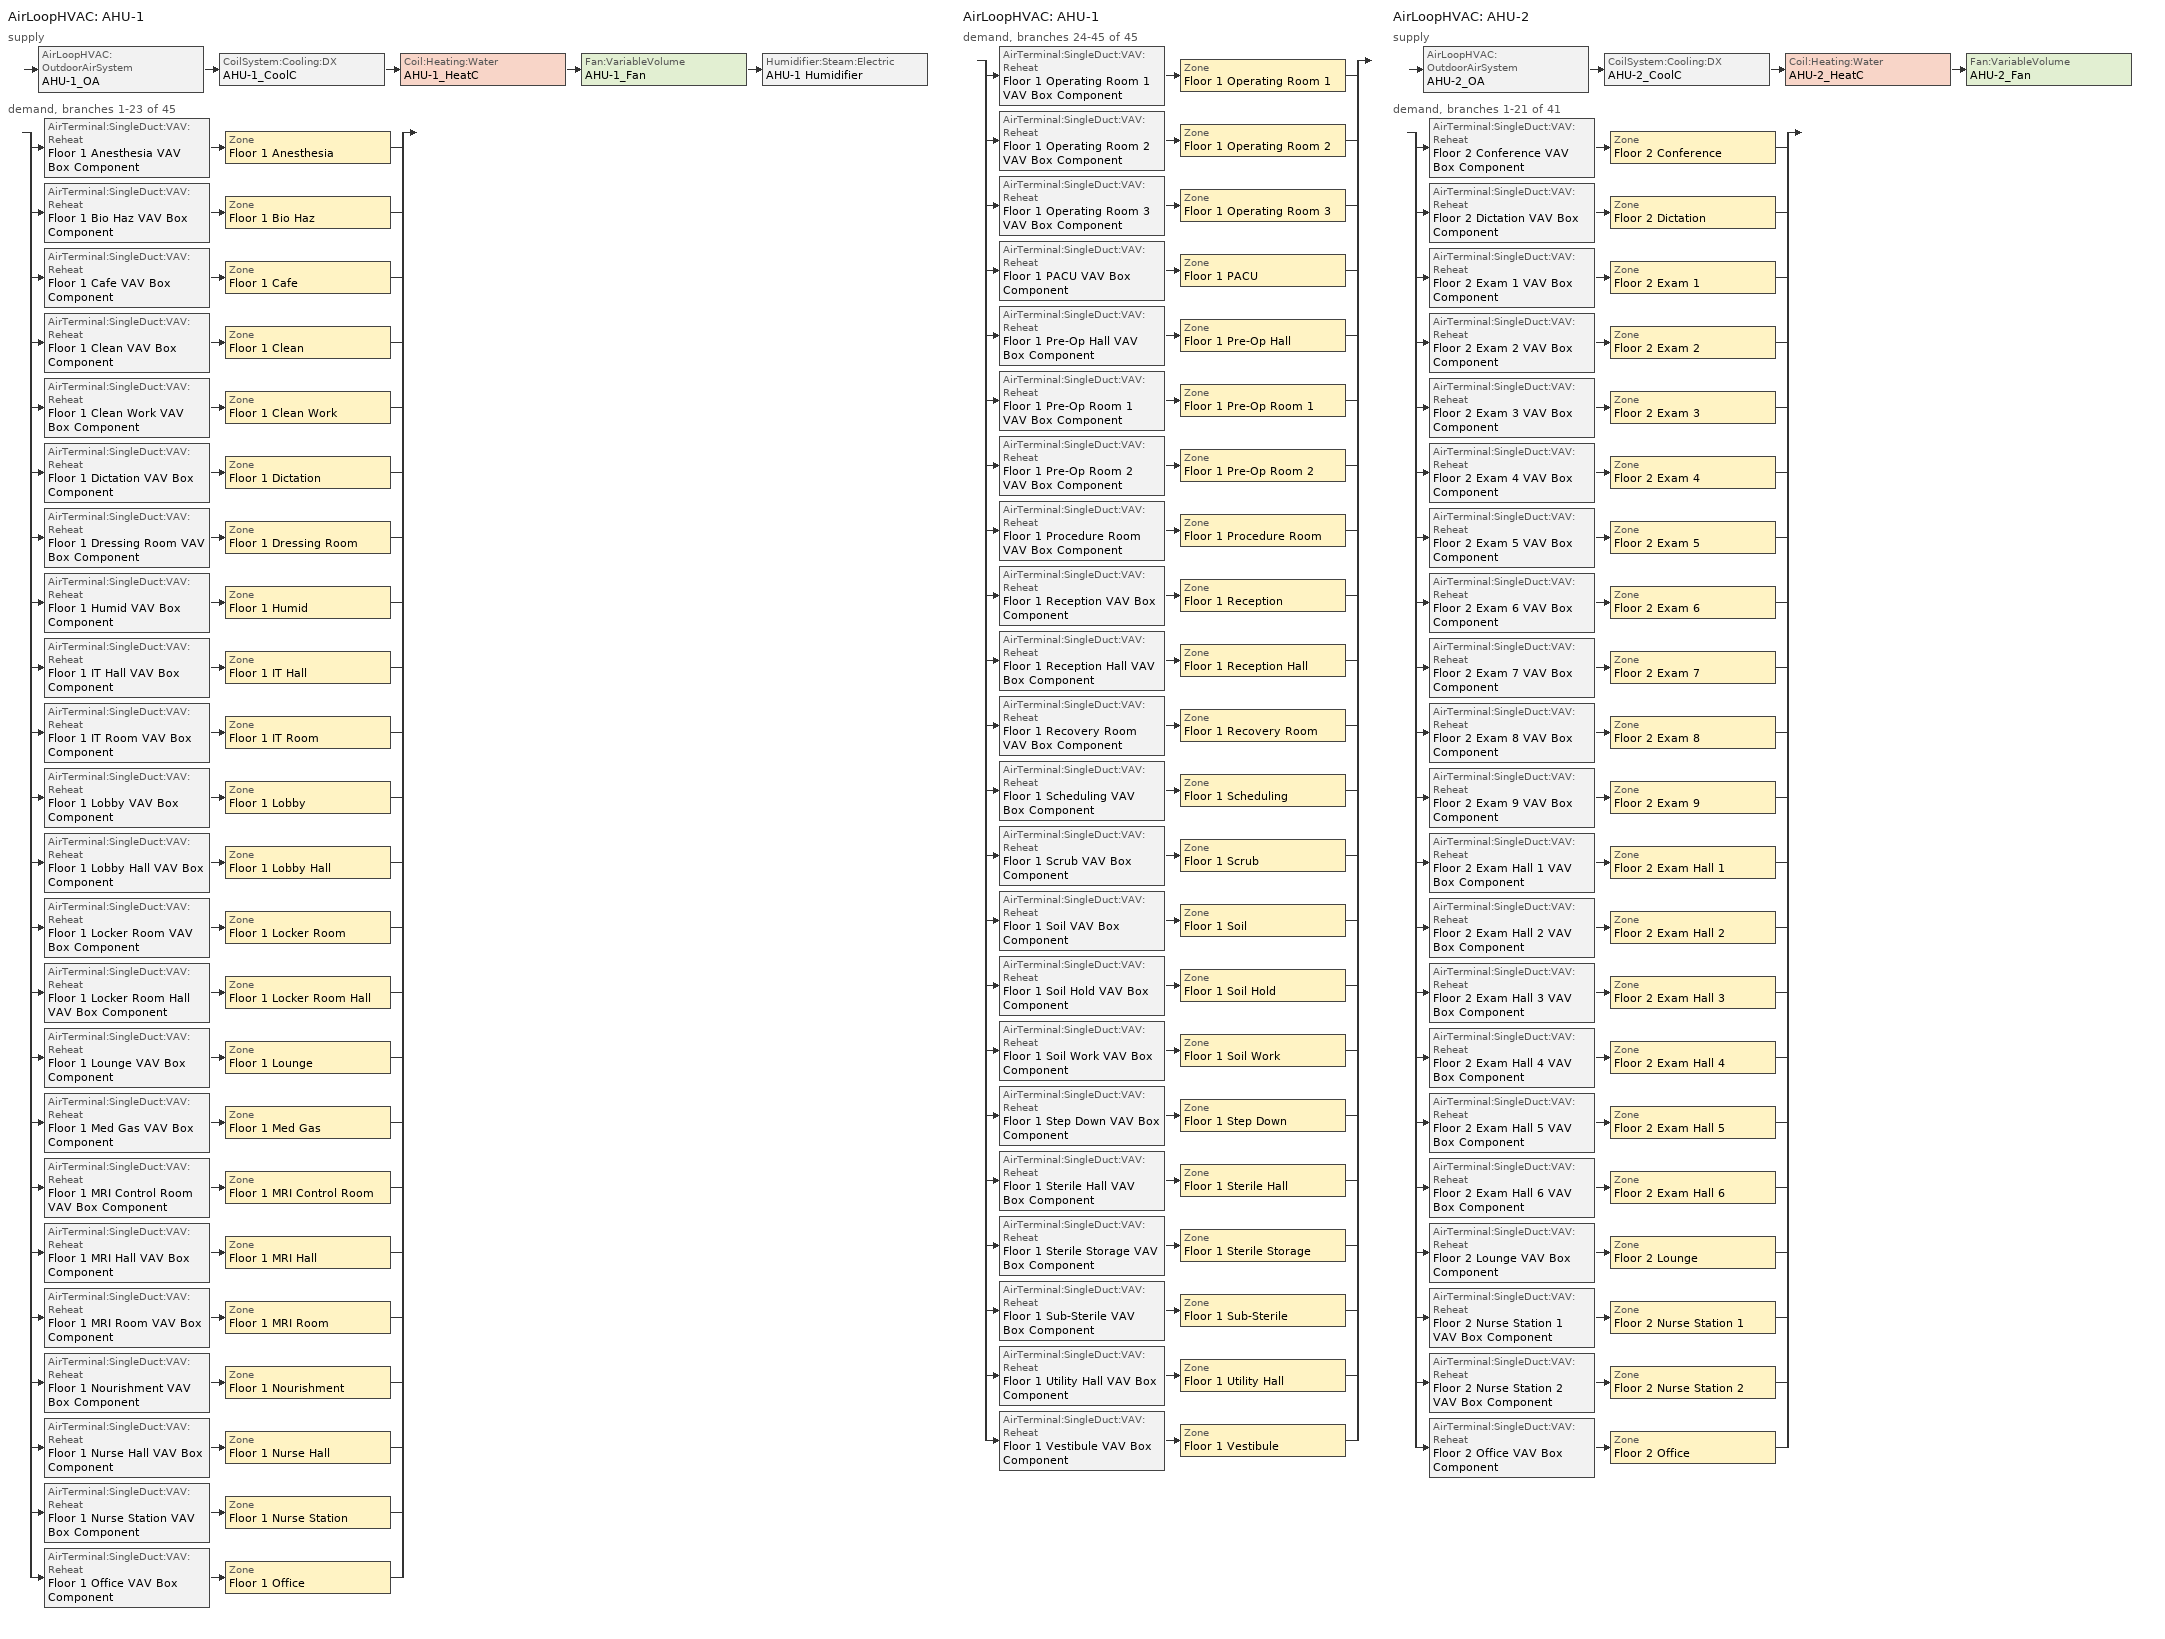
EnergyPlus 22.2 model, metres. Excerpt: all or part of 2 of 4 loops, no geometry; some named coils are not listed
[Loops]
AirLoopHVAC 'AHU-1'
 supply: AirLoopHVAC:OutdoorAirSystem 'AHU-1_OA' > CoilSystem:Cooling:DX 'AHU-1_CoolC' > Coil:Heating:Water 'AHU-1_HeatC' > Fan:VariableVolume 'AHU-1_Fan' > Humidifier:Steam:Electric 'AHU-1 Humidifier'
 demand, branches 1-23 of 45: split
  | AirTerminal:SingleDuct:VAV:Reheat 'Floor 1 Anesthesia VAV Box Component' > Zone 'Floor 1 Anesthesia'
  | AirTerminal:SingleDuct:VAV:Reheat 'Floor 1 Bio Haz VAV Box Component' > Zone 'Floor 1 Bio Haz'
  | AirTerminal:SingleDuct:VAV:Reheat 'Floor 1 Cafe VAV Box Component' > Zone 'Floor 1 Cafe'
  | AirTerminal:SingleDuct:VAV:Reheat 'Floor 1 Clean VAV Box Component' > Zone 'Floor 1 Clean'
  | AirTerminal:SingleDuct:VAV:Reheat 'Floor 1 Clean Work VAV Box Component' > Zone 'Floor 1 Clean Work'
  | AirTerminal:SingleDuct:VAV:Reheat 'Floor 1 Dictation VAV Box Component' > Zone 'Floor 1 Dictation'
  | AirTerminal:SingleDuct:VAV:Reheat 'Floor 1 Dressing Room VAV Box Component' > Zone 'Floor 1 Dressing Room'
  | AirTerminal:SingleDuct:VAV:Reheat 'Floor 1 Humid VAV Box Component' > Zone 'Floor 1 Humid'
  | AirTerminal:SingleDuct:VAV:Reheat 'Floor 1 IT Hall VAV Box Component' > Zone 'Floor 1 IT Hall'
  | AirTerminal:SingleDuct:VAV:Reheat 'Floor 1 IT Room VAV Box Component' > Zone 'Floor 1 IT Room'
  | AirTerminal:SingleDuct:VAV:Reheat 'Floor 1 Lobby VAV Box Component' > Zone 'Floor 1 Lobby'
  | AirTerminal:SingleDuct:VAV:Reheat 'Floor 1 Lobby Hall VAV Box Component' > Zone 'Floor 1 Lobby Hall'
  | AirTerminal:SingleDuct:VAV:Reheat 'Floor 1 Locker Room VAV Box Component' > Zone 'Floor 1 Locker Room'
  | AirTerminal:SingleDuct:VAV:Reheat 'Floor 1 Locker Room Hall VAV Box Component' > Zone 'Floor 1 Locker Room Hall'
  | AirTerminal:SingleDuct:VAV:Reheat 'Floor 1 Lounge VAV Box Component' > Zone 'Floor 1 Lounge'
  | AirTerminal:SingleDuct:VAV:Reheat 'Floor 1 Med Gas VAV Box Component' > Zone 'Floor 1 Med Gas'
  | AirTerminal:SingleDuct:VAV:Reheat 'Floor 1 MRI Control Room VAV Box Component' > Zone 'Floor 1 MRI Control Room'
  | AirTerminal:SingleDuct:VAV:Reheat 'Floor 1 MRI Hall VAV Box Component' > Zone 'Floor 1 MRI Hall'
  | AirTerminal:SingleDuct:VAV:Reheat 'Floor 1 MRI Room VAV Box Component' > Zone 'Floor 1 MRI Room'
  | AirTerminal:SingleDuct:VAV:Reheat 'Floor 1 Nourishment VAV Box Component' > Zone 'Floor 1 Nourishment'
  | AirTerminal:SingleDuct:VAV:Reheat 'Floor 1 Nurse Hall VAV Box Component' > Zone 'Floor 1 Nurse Hall'
  | AirTerminal:SingleDuct:VAV:Reheat 'Floor 1 Nurse Station VAV Box Component' > Zone 'Floor 1 Nurse Station'
  | AirTerminal:SingleDuct:VAV:Reheat 'Floor 1 Office VAV Box Component' > Zone 'Floor 1 Office'
AirLoopHVAC 'AHU-1'
 demand, branches 24-45 of 45: split
  | AirTerminal:SingleDuct:VAV:Reheat 'Floor 1 Operating Room 1 VAV Box Component' > Zone 'Floor 1 Operating Room 1'
  | AirTerminal:SingleDuct:VAV:Reheat 'Floor 1 Operating Room 2 VAV Box Component' > Zone 'Floor 1 Operating Room 2'
  | AirTerminal:SingleDuct:VAV:Reheat 'Floor 1 Operating Room 3 VAV Box Component' > Zone 'Floor 1 Operating Room 3'
  | AirTerminal:SingleDuct:VAV:Reheat 'Floor 1 PACU VAV Box Component' > Zone 'Floor 1 PACU'
  | AirTerminal:SingleDuct:VAV:Reheat 'Floor 1 Pre-Op Hall VAV Box Component' > Zone 'Floor 1 Pre-Op Hall'
  | AirTerminal:SingleDuct:VAV:Reheat 'Floor 1 Pre-Op Room 1 VAV Box Component' > Zone 'Floor 1 Pre-Op Room 1'
  | AirTerminal:SingleDuct:VAV:Reheat 'Floor 1 Pre-Op Room 2 VAV Box Component' > Zone 'Floor 1 Pre-Op Room 2'
  | AirTerminal:SingleDuct:VAV:Reheat 'Floor 1 Procedure Room VAV Box Component' > Zone 'Floor 1 Procedure Room'
  | AirTerminal:SingleDuct:VAV:Reheat 'Floor 1 Reception VAV Box Component' > Zone 'Floor 1 Reception'
  | AirTerminal:SingleDuct:VAV:Reheat 'Floor 1 Reception Hall VAV Box Component' > Zone 'Floor 1 Reception Hall'
  | AirTerminal:SingleDuct:VAV:Reheat 'Floor 1 Recovery Room VAV Box Component' > Zone 'Floor 1 Recovery Room'
  | AirTerminal:SingleDuct:VAV:Reheat 'Floor 1 Scheduling VAV Box Component' > Zone 'Floor 1 Scheduling'
  | AirTerminal:SingleDuct:VAV:Reheat 'Floor 1 Scrub VAV Box Component' > Zone 'Floor 1 Scrub'
  | AirTerminal:SingleDuct:VAV:Reheat 'Floor 1 Soil VAV Box Component' > Zone 'Floor 1 Soil'
  | AirTerminal:SingleDuct:VAV:Reheat 'Floor 1 Soil Hold VAV Box Component' > Zone 'Floor 1 Soil Hold'
  | AirTerminal:SingleDuct:VAV:Reheat 'Floor 1 Soil Work VAV Box Component' > Zone 'Floor 1 Soil Work'
  | AirTerminal:SingleDuct:VAV:Reheat 'Floor 1 Step Down VAV Box Component' > Zone 'Floor 1 Step Down'
  | AirTerminal:SingleDuct:VAV:Reheat 'Floor 1 Sterile Hall VAV Box Component' > Zone 'Floor 1 Sterile Hall'
  | AirTerminal:SingleDuct:VAV:Reheat 'Floor 1 Sterile Storage VAV Box Component' > Zone 'Floor 1 Sterile Storage'
  | AirTerminal:SingleDuct:VAV:Reheat 'Floor 1 Sub-Sterile VAV Box Component' > Zone 'Floor 1 Sub-Sterile'
  | AirTerminal:SingleDuct:VAV:Reheat 'Floor 1 Utility Hall VAV Box Component' > Zone 'Floor 1 Utility Hall'
  | AirTerminal:SingleDuct:VAV:Reheat 'Floor 1 Vestibule VAV Box Component' > Zone 'Floor 1 Vestibule'
AirLoopHVAC 'AHU-2'
 supply: AirLoopHVAC:OutdoorAirSystem 'AHU-2_OA' > CoilSystem:Cooling:DX 'AHU-2_CoolC' > Coil:Heating:Water 'AHU-2_HeatC' > Fan:VariableVolume 'AHU-2_Fan'
 demand, branches 1-21 of 41: split
  | AirTerminal:SingleDuct:VAV:Reheat 'Floor 2 Conference VAV Box Component' > Zone 'Floor 2 Conference'
  | AirTerminal:SingleDuct:VAV:Reheat 'Floor 2 Dictation VAV Box Component' > Zone 'Floor 2 Dictation'
  | AirTerminal:SingleDuct:VAV:Reheat 'Floor 2 Exam 1 VAV Box Component' > Zone 'Floor 2 Exam 1'
  | AirTerminal:SingleDuct:VAV:Reheat 'Floor 2 Exam 2 VAV Box Component' > Zone 'Floor 2 Exam 2'
  | AirTerminal:SingleDuct:VAV:Reheat 'Floor 2 Exam 3 VAV Box Component' > Zone 'Floor 2 Exam 3'
  | AirTerminal:SingleDuct:VAV:Reheat 'Floor 2 Exam 4 VAV Box Component' > Zone 'Floor 2 Exam 4'
  | AirTerminal:SingleDuct:VAV:Reheat 'Floor 2 Exam 5 VAV Box Component' > Zone 'Floor 2 Exam 5'
  | AirTerminal:SingleDuct:VAV:Reheat 'Floor 2 Exam 6 VAV Box Component' > Zone 'Floor 2 Exam 6'
  | AirTerminal:SingleDuct:VAV:Reheat 'Floor 2 Exam 7 VAV Box Component' > Zone 'Floor 2 Exam 7'
  | AirTerminal:SingleDuct:VAV:Reheat 'Floor 2 Exam 8 VAV Box Component' > Zone 'Floor 2 Exam 8'
  | AirTerminal:SingleDuct:VAV:Reheat 'Floor 2 Exam 9 VAV Box Component' > Zone 'Floor 2 Exam 9'
  | AirTerminal:SingleDuct:VAV:Reheat 'Floor 2 Exam Hall 1 VAV Box Component' > Zone 'Floor 2 Exam Hall 1'
  | AirTerminal:SingleDuct:VAV:Reheat 'Floor 2 Exam Hall 2 VAV Box Component' > Zone 'Floor 2 Exam Hall 2'
  | AirTerminal:SingleDuct:VAV:Reheat 'Floor 2 Exam Hall 3 VAV Box Component' > Zone 'Floor 2 Exam Hall 3'
  | AirTerminal:SingleDuct:VAV:Reheat 'Floor 2 Exam Hall 4 VAV Box Component' > Zone 'Floor 2 Exam Hall 4'
  | AirTerminal:SingleDuct:VAV:Reheat 'Floor 2 Exam Hall 5 VAV Box Component' > Zone 'Floor 2 Exam Hall 5'
  | AirTerminal:SingleDuct:VAV:Reheat 'Floor 2 Exam Hall 6 VAV Box Component' > Zone 'Floor 2 Exam Hall 6'
  | AirTerminal:SingleDuct:VAV:Reheat 'Floor 2 Lounge VAV Box Component' > Zone 'Floor 2 Lounge'
  | AirTerminal:SingleDuct:VAV:Reheat 'Floor 2 Nurse Station 1 VAV Box Component' > Zone 'Floor 2 Nurse Station 1'
  | AirTerminal:SingleDuct:VAV:Reheat 'Floor 2 Nurse Station 2 VAV Box Component' > Zone 'Floor 2 Nurse Station 2'
  | AirTerminal:SingleDuct:VAV:Reheat 'Floor 2 Office VAV Box Component' > Zone 'Floor 2 Office'
[AirLoopHVAC] Design supply air flow rate=Autosize
AHU-1; AHU-2
[AirTerminal:SingleDuct:VAV:Reheat] Availability schedule=ALWAYS_ON; Convergence tolerance=0.001; Damper heating action=Normal; Maximum air flow rate=Autosize; Maximum flow fraction during reheat=Autosize; Maximum flow per zone floor area during reheat=Autosize; Maximum hot water or steam flow rate=Autosize; Minimum hot water or steam flow rate=0; Zone minimum air flow input method=Constant
Name | Constant minimum air flow fraction | Reheat coil
Floor 1 Anesthesia VAV Box Component | 1 | Floor 1 Anesthesia VAV Box Reheat Coil
Floor 1 Bio Haz VAV Box Component | 1 | Floor 1 Bio Haz VAV Box Reheat Coil
Floor 1 Cafe VAV Box Component | 1 | Floor 1 Cafe VAV Box Reheat Coil
Floor 1 Clean VAV Box Component | 1 | Floor 1 Clean VAV Box Reheat Coil
Floor 1 Clean Work VAV Box Component | 1 | Floor 1 Clean Work VAV Box Reheat Coil
Floor 1 Dictation VAV Box Component | 1 | Floor 1 Dictation VAV Box Reheat Coil
Floor 1 Dressing Room VAV Box Component | 1 | Floor 1 Dressing Room VAV Box Reheat Coil
Floor 1 Humid VAV Box Component | 1 | Floor 1 Humid VAV Box Reheat Coil
Floor 1 IT Hall VAV Box Component | 1 | Floor 1 IT Hall VAV Box Reheat Coil
Floor 1 IT Room VAV Box Component | 1 | Floor 1 IT Room VAV Box Reheat Coil
Floor 1 Lobby Hall VAV Box Component | 1 | Floor 1 Lobby Hall VAV Box Reheat Coil
Floor 1 Lobby VAV Box Component | 1 | Floor 1 Lobby VAV Box Reheat Coil
Floor 1 Locker Room Hall VAV Box Component | 1 | Floor 1 Locker Room Hall VAV Box Reheat Coil
Floor 1 Locker Room VAV Box Component | 1 | Floor 1 Locker Room VAV Box Reheat Coil
Floor 1 Lounge VAV Box Component | 1 | Floor 1 Lounge VAV Box Reheat Coil
Floor 1 MRI Control Room VAV Box Component | 1 | Floor 1 MRI Control Room VAV Box Reheat Coil
Floor 1 MRI Hall VAV Box Component | 1 | Floor 1 MRI Hall VAV Box Reheat Coil
Floor 1 MRI Room VAV Box Component | 1 | Floor 1 MRI Room VAV Box Reheat Coil
Floor 1 Med Gas VAV Box Component | 1 | Floor 1 Med Gas VAV Box Reheat Coil
Floor 1 Nourishment VAV Box Component | 1 | Floor 1 Nourishment VAV Box Reheat Coil
Floor 1 Nurse Hall VAV Box Component | 1 | Floor 1 Nurse Hall VAV Box Reheat Coil
Floor 1 Nurse Station VAV Box Component | 1 | Floor 1 Nurse Station VAV Box Reheat Coil
Floor 1 Office VAV Box Component | 1 | Floor 1 Office VAV Box Reheat Coil
Floor 1 Operating Room 1 VAV Box Component | 1 | Floor 1 Operating Room 1 VAV Box Reheat Coil
Floor 1 Operating Room 2 VAV Box Component | 1 | Floor 1 Operating Room 2 VAV Box Reheat Coil
Floor 1 Operating Room 3 VAV Box Component | 1 | Floor 1 Operating Room 3 VAV Box Reheat Coil
Floor 1 PACU VAV Box Component | 1 | Floor 1 PACU VAV Box Reheat Coil
Floor 1 Pre-Op Hall VAV Box Component | 1 | Floor 1 Pre-Op Hall VAV Box Reheat Coil
Floor 1 Pre-Op Room 1 VAV Box Component | 1 | Floor 1 Pre-Op Room 1 VAV Box Reheat Coil
Floor 1 Pre-Op Room 2 VAV Box Component | 1 | Floor 1 Pre-Op Room 2 VAV Box Reheat Coil
Floor 1 Procedure Room VAV Box Component | 1 | Floor 1 Procedure Room VAV Box Reheat Coil
Floor 1 Reception Hall VAV Box Component | 1 | Floor 1 Reception Hall VAV Box Reheat Coil
Floor 1 Reception VAV Box Component | 1 | Floor 1 Reception VAV Box Reheat Coil
Floor 1 Recovery Room VAV Box Component | 1 | Floor 1 Recovery Room VAV Box Reheat Coil
Floor 1 Scheduling VAV Box Component | 1 | Floor 1 Scheduling VAV Box Reheat Coil
Floor 1 Scrub VAV Box Component | 1 | Floor 1 Scrub VAV Box Reheat Coil
Floor 1 Soil Hold VAV Box Component | 1 | Floor 1 Soil Hold VAV Box Reheat Coil
Floor 1 Soil VAV Box Component | 1 | Floor 1 Soil VAV Box Reheat Coil
Floor 1 Soil Work VAV Box Component | 1 | Floor 1 Soil Work VAV Box Reheat Coil
Floor 1 Step Down VAV Box Component | 1 | Floor 1 Step Down VAV Box Reheat Coil
Floor 1 Sterile Hall VAV Box Component | 1 | Floor 1 Sterile Hall VAV Box Reheat Coil
Floor 1 Sterile Storage VAV Box Component | 1 | Floor 1 Sterile Storage VAV Box Reheat Coil
Floor 1 Sub-Sterile VAV Box Component | 1 | Floor 1 Sub-Sterile VAV Box Reheat Coil
Floor 1 Utility Hall VAV Box Component | 1 | Floor 1 Utility Hall VAV Box Reheat Coil
Floor 1 Vestibule VAV Box Component | 1 | Floor 1 Vestibule VAV Box Reheat Coil
Floor 2 Conference VAV Box Component | 0.3 | Floor 2 Conference VAV Box Reheat Coil
Floor 2 Dictation VAV Box Component | 0.3 | Floor 2 Dictation VAV Box Reheat Coil
Floor 2 Exam 1 VAV Box Component | 0.3 | Floor 2 Exam 1 VAV Box Reheat Coil
Floor 2 Exam 2 VAV Box Component | 0.3 | Floor 2 Exam 2 VAV Box Reheat Coil
Floor 2 Exam 3 VAV Box Component | 0.3 | Floor 2 Exam 3 VAV Box Reheat Coil
Floor 2 Exam 4 VAV Box Component | 0.3 | Floor 2 Exam 4 VAV Box Reheat Coil
Floor 2 Exam 5 VAV Box Component | 0.3 | Floor 2 Exam 5 VAV Box Reheat Coil
Floor 2 Exam 6 VAV Box Component | 0.3 | Floor 2 Exam 6 VAV Box Reheat Coil
Floor 2 Exam 7 VAV Box Component | 0.3 | Floor 2 Exam 7 VAV Box Reheat Coil
Floor 2 Exam 8 VAV Box Component | 0.3 | Floor 2 Exam 8 VAV Box Reheat Coil
Floor 2 Exam 9 VAV Box Component | 0.3 | Floor 2 Exam 9 VAV Box Reheat Coil
Floor 2 Exam Hall 1 VAV Box Component | 0.3 | Floor 2 Exam Hall 1 VAV Box Reheat Coil
Floor 2 Exam Hall 2 VAV Box Component | 0.3 | Floor 2 Exam Hall 2 VAV Box Reheat Coil
Floor 2 Exam Hall 3 VAV Box Component | 0.3 | Floor 2 Exam Hall 3 VAV Box Reheat Coil
Floor 2 Exam Hall 4 VAV Box Component | 0.3 | Floor 2 Exam Hall 4 VAV Box Reheat Coil
Floor 2 Exam Hall 5 VAV Box Component | 0.3 | Floor 2 Exam Hall 5 VAV Box Reheat Coil
Floor 2 Exam Hall 6 VAV Box Component | 0.3 | Floor 2 Exam Hall 6 VAV Box Reheat Coil
Floor 2 Lounge VAV Box Component | 0.3 | Floor 2 Lounge VAV Box Reheat Coil
Floor 2 Nurse Station 1 VAV Box Component | 0.3 | Floor 2 Nurse Station 1 VAV Box Reheat Coil
Floor 2 Nurse Station 2 VAV Box Component | 0.3 | Floor 2 Nurse Station 2 VAV Box Reheat Coil
Floor 2 Office VAV Box Component | 0.3 | Floor 2 Office VAV Box Reheat Coil
[Coil:Cooling:DX:TwoSpeed] Availability schedule=ALWAYS_ON; Energy input ratio function of flow fraction curve=Measured_CoolCStandard10Ton_EIRFFF; Energy input ratio function of temperature curve=Measured_CoolCStandard10Ton_EIRFT; High speed gross rated total cooling capacity=Autosize; High speed rated air flow rate=Autosize; High speed rated sensible heat ratio=Autosize; Low speed energy input ratio function of temperature curve=Measured_LowSpeedCoolEIRLSFT; Low speed gross rated sensible heat ratio=Autosize; Low speed gross rated total cooling capacity=Autosize; Low speed rated air flow rate=Autosize; Low speed total cooling capacity function of temperature curve=Measured_LowSpeedCoolCapLSFT; Part load fraction correlation curve=No_PLR_Degredation; Total cooling capacity function of flow fraction curve=Measured_CoolCStandard10Ton_CapFF; Total cooling capacity function of temperature curve=Measured_CoolCStandard10Ton_CapFT
Name | High speed gross rated cooling cop | Low speed gross rated cooling cop
AHU-1_CoolC DXCoil | 3.23372 | 3.28187
AHU-2_CoolC DXCoil | 3.13381 | 3.18046
[Coil:Heating:Electric] Availability schedule=ALWAYS_ON; Efficiency=1; Nominal capacity=Autosize
Floor 2 Conference VAV Box Reheat Coil; Floor 2 Dictation VAV Box Reheat Coil; Floor 2 Exam 1 VAV Box Reheat Coil; Floor 2 Exam 2 VAV Box Reheat Coil; Floor 2 Exam 3 VAV Box Reheat Coil; Floor 2 Exam 4 VAV Box Reheat Coil; Floor 2 Exam 5 VAV Box Reheat Coil; Floor 2 Exam 6 VAV Box Reheat Coil; Floor 2 Exam 7 VAV Box Reheat Coil; Floor 2 Exam 8 VAV Box Reheat Coil; Floor 2 Exam 9 VAV Box Reheat Coil; Floor 2 Exam Hall 1 VAV Box Reheat Coil; Floor 2 Exam Hall 2 VAV Box Reheat Coil; Floor 2 Exam Hall 3 VAV Box Reheat Coil; Floor 2 Exam Hall 4 VAV Box Reheat Coil; Floor 2 Exam Hall 5 VAV Box Reheat Coil; Floor 2 Exam Hall 6 VAV Box Reheat Coil; Floor 2 Lounge VAV Box Reheat Coil; Floor 2 Nurse Station 1 VAV Box Reheat Coil; Floor 2 Nurse Station 2 VAV Box Reheat Coil; Floor 2 Office VAV Box Reheat Coil
[Coil:Heating:Water] Availability schedule=ALWAYS_ON; Maximum water flow rate=Autosize; Performance input method=UFactorTimesAreaAndDesignWaterFlowRate; Rated capacity=Autosize; Rated inlet air temperature=16.6; Rated inlet water temperature=82.2; Rated outlet air temperature=32.2; Rated outlet water temperature=71.1; U factor times area value=Autosize
AHU-1_HeatC; AHU-2_HeatC
[CoilSystem:Cooling:DX] Availability schedule=ALWAYS_ON
Name | Cooling coil
AHU-1_CoolC | AHU-1_CoolC DXCoil
AHU-2_CoolC | AHU-2_CoolC DXCoil
[Controller:OutdoorAir] Economizer control action type=ModulateFlow; Economizer maximum limit dry bulb temperature=18.3; Economizer maximum limit enthalpy=64000; Economizer minimum limit dry bulb temperature=-100; Lockout type=NoLockout; Maximum outdoor air flow rate=Autosize; Minimum limit type=FixedMinimum; Minimum outdoor air flow rate=Autosize
Name | Economizer control type | Minimum fraction of outdoor air schedule | Minimum outdoor air schedule
AHU-1_OA_Controller | NoEconomizer | AHU-1_MinOAFracSchedule | AHU-1_Fan_Sch
AHU-2_OA_Controller | DifferentialDryBulb |  | AHU-2_Fan_Sch
[Controller:WaterCoil] Action=Normal; Actuator variable=Flow; Control variable=Temperature; Controller convergence tolerance=0.0001; Maximum actuated flow=Autosize; Minimum actuated flow=0
AHU-1_HeatC_Controller; AHU-2_HeatC_Controller
[DesignSpecification:OutdoorAir]
Name | Outdoor air flow per zone floor area | Outdoor air method | Outdoor air flow per person | Outdoor air flow per zone
SZ DSOA Floor 1 Anesthesia | 0.0022578 | Flow/Area
SZ DSOA Floor 1 Bio Haz; SZ DSOA Floor 1 Med Gas; SZ DSOA Floor 1 Sterile Storage | 0.000762 | Flow/Area
SZ DSOA Floor 1 Cafe; SZ DSOA Floor 1 Dictation; SZ DSOA Floor 1 Dressing Room; SZ DSOA Floor 1 Humid; SZ DSOA Floor 1 IT Room; SZ DSOA Floor 1 Nourishment; SZ DSOA Floor 1 Nurse Station; SZ DSOA Floor 1 Office; SZ DSOA Floor 1 Scheduling; SZ DSOA Floor 2 Conference; SZ DSOA Floor 2 Dictation; SZ DSOA Floor 2 Nurse Station 1; SZ DSOA Floor 2 Nurse Station 2; SZ DSOA Floor 2 Office |  | Flow/Person | 0.01
SZ DSOA Floor 1 Clean; SZ DSOA Floor 1 Clean Work | 0.0011289 | Flow/Area
SZ DSOA Floor 1 IT Hall; SZ DSOA Floor 1 Lobby Hall; SZ DSOA Floor 1 Locker Room Hall; SZ DSOA Floor 1 MRI Hall; SZ DSOA Floor 1 Nurse Hall; SZ DSOA Floor 1 Pre-Op Hall; SZ DSOA Floor 1 Reception Hall; SZ DSOA Floor 1 Scrub; SZ DSOA Floor 1 Sterile Hall; SZ DSOA Floor 1 Sub-Sterile; SZ DSOA Floor 1 Utility Hall; SZ DSOA Floor 1 Vestibule; SZ DSOA Floor 2 Exam Hall 1; SZ DSOA Floor 2 Exam Hall 2; SZ DSOA Floor 2 Exam Hall 3; SZ DSOA Floor 2 Exam Hall 4; SZ DSOA Floor 2 Exam Hall 5; SZ DSOA Floor 2 Exam Hall 6 | 0.000254 | Flow/Area
SZ DSOA Floor 1 Lobby; SZ DSOA Floor 1 Locker Room; SZ DSOA Floor 1 Lounge; SZ DSOA Floor 1 Reception; SZ DSOA Floor 2 Lounge |  | Flow/Person | 0.007079
SZ DSOA Floor 1 MRI Control Room; SZ DSOA Floor 1 MRI Room; SZ DSOA Floor 2 Exam 1; SZ DSOA Floor 2 Exam 2; SZ DSOA Floor 2 Exam 3; SZ DSOA Floor 2 Exam 4; SZ DSOA Floor 2 Exam 5; SZ DSOA Floor 2 Exam 6; SZ DSOA Floor 2 Exam 7; SZ DSOA Floor 2 Exam 8; SZ DSOA Floor 2 Exam 9 | 0.001524 | Flow/Area
SZ DSOA Floor 1 Operating Room 1 |  | Flow/Zone |  | 0.108548
SZ DSOA Floor 1 Operating Room 2 |  | Flow/Zone |  | 0.113267
SZ DSOA Floor 1 Operating Room 3 |  | Flow/Zone |  | 0.112323
SZ DSOA Floor 1 PACU |  | Flow/Zone |  | 0.01699
SZ DSOA Floor 1 Pre-Op Room 1 |  | Flow/Zone |  | 0.029733
SZ DSOA Floor 1 Pre-Op Room 2 |  | Flow/Zone |  | 0.053173
SZ DSOA Floor 1 Procedure Room |  | Flow/Zone |  | 0.067253
SZ DSOA Floor 1 Recovery Room |  | Flow/Zone |  | 0.084951
SZ DSOA Floor 1 Soil; SZ DSOA Floor 1 Soil Hold; SZ DSOA Floor 1 Soil Work | 0.0028222 | Flow/Area
SZ DSOA Floor 1 Step Down |  | Flow/Zone |  | 0.047195
[Fan:VariableVolume] End use subcategory=Fan Energy; Fan power coefficient 1=0.0407599; Fan power coefficient 2=0.088045; Fan power coefficient 3=-0.0729261; Fan power coefficient 4=0.94374; Fan power coefficient 5=0; Fan power minimum air flow rate=0; Fan power minimum flow rate input method=FixedFlowRate; Fan total efficiency=0.6045; Maximum flow rate=Autosize; Motor efficiency=0.93; Motor in airstream fraction=1; Pressure rise=1515.192
Name | Availability schedule
AHU-1_Fan | AHU-1_Fan_Sch
AHU-2_Fan | AHU-2_Fan_Sch
[Fan:ZoneExhaust] Availability schedule=AHU-1_Fan_Sch; End use subcategory=Zone Exhaust Fans; Fan total efficiency=0.338; Pressure rise=125
Name | Maximum flow rate
Floor 1 Anesthesia Exhaust Fan | 0.068
Floor 1 MRI Control Room Exhaust Fan | 0.0793
Floor 1 MRI Room Exhaust Fan | 0.2077
Floor 1 Soil Exhaust Fan | 0.0991
Floor 1 Soil Hold Exhaust Fan | 0.044
Floor 1 Soil Work Exhaust Fan | 0.1416
[Humidifier:Steam:Electric]
AHU-1 Humidifier: Availability schedule=ALWAYS_ON; Rated capacity=3.72e-05; Rated fan power=0; Rated power=100000; Standby power=0
[SetpointManager:MixedAir] Control variable=Temperature
Name | Setpoint node or nodelist
AHU-1_CoolC SAT Manager | AHU-1_CoolC-AHU-1_HeatCNode
AHU-1_HeatC SAT Manager | AHU-1_HeatC-AHU-1_FanNode
AHU-1_OAMixed Air Temp Manager | AHU-1_OA-AHU-1_CoolCNode
AHU-2_CoolC SAT Manager | AHU-2_CoolC-AHU-2_HeatCNode
AHU-2_HeatC SAT Manager | AHU-2_HeatC-AHU-2_FanNode
AHU-2_OAMixed Air Temp Manager | AHU-2_OA-AHU-2_CoolCNode
[SetpointManager:Scheduled]
AHU-2 SAT setpoint: Control variable=Temperature; Schedule=VAV_SAT_SCH; Setpoint node or nodelist=AHU-2 Supply Equipment Outlet Node
[SetpointManager:SingleZone:Humidity:Maximum]
AHU-1_CoolC HUMRAT setpoint: Setpoint node or nodelist=AHU-1_CoolC-AHU-1_HeatCNode
[SetpointManager:SingleZone:Humidity:Minimum]
AHU-1 Humidifier HUMRAT setpoint: Setpoint node or nodelist=AHU-1 Supply Equipment Outlet Node
[Sizing:System] 100 outdoor air in cooling=No; 100 outdoor air in heating=No; Central cooling capacity control method=VAV; Central cooling design supply air temperature=11.1; Central heating design supply air temperature=16; Cooling design capacity=Autosize; Cooling design capacity method=CoolingDesignCapacity; Cooling supply air flow rate method=DesignDay; Design outdoor air flow rate=Autosize; Heating design capacity=Autosize; Heating design capacity method=HeatingDesignCapacity; Heating supply air flow rate method=DesignDay; Precool design humidity ratio=0.008; Preheat design humidity ratio=0.008; Preheat design temperature=7; Type of load to size on=Sensible; Zone maximum outdoor air fraction=1
Name | Central cooling design supply air humidity ratio | Central heating design supply air humidity ratio | Central heating maximum system air flow ratio | Precool design temperature | Type of zone sum to use
AHU-1 | 0.007 | 0.007 | 1 | 7.2 | NonCoincident
AHU-2 | 0.0078 | 0.0078 | 0.3 | 11.1 | Coincident
[Sizing:Zone] Account for dedicated outdoor air system=No; Cooling design air flow method=DesignDayWithLimit; Dedicated outdoor air high setpoint temperature for design=Autosize; Dedicated outdoor air low setpoint temperature for design=Autosize; Dedicated outdoor air system control strategy=NeutralSupplyAir; Heating design air flow method=DesignDay; Zone cooling design supply air temperature input method=SupplyAirTemperature; Zone heating design supply air humidity ratio=0.008; Zone heating design supply air temperature input method=SupplyAirTemperature
Name | Cooling minimum air flow | Design specification outdoor air object | Zone cooling design supply air humidity ratio | Zone cooling design supply air temperature | Zone heating design supply air temperature
Floor 1 Anesthesia | 0.06796 | SZ DSOA Floor 1 Anesthesia | 0.007 | 11.1 | 40
Floor 1 Bio Haz |  | SZ DSOA Floor 1 Bio Haz | 0.007 | 11.1 | 40
Floor 1 Cafe |  | SZ DSOA Floor 1 Cafe | 0.007 | 11.1 | 40
Floor 1 Clean | 0.039644 | SZ DSOA Floor 1 Clean | 0.007 | 11.1 | 40
Floor 1 Clean Work | 0.051914 | SZ DSOA Floor 1 Clean Work | 0.007 | 11.1 | 40
Floor 1 Dictation |  | SZ DSOA Floor 1 Dictation | 0.007 | 11.1 | 40
Floor 1 Dressing Room |  | SZ DSOA Floor 1 Dressing Room | 0.007 | 11.1 | 40
Floor 1 Humid |  | SZ DSOA Floor 1 Humid | 0.007 | 11.1 | 40
Floor 1 IT Hall |  | SZ DSOA Floor 1 IT Hall | 0.007 | 11.1 | 40
Floor 1 IT Room |  | SZ DSOA Floor 1 IT Room | 0.007 | 11.1 | 40
Floor 1 Lobby |  | SZ DSOA Floor 1 Lobby | 0.007 | 11.1 | 40
Floor 1 Lobby Hall |  | SZ DSOA Floor 1 Lobby Hall | 0.007 | 11.1 | 40
Floor 1 Locker Room |  | SZ DSOA Floor 1 Locker Room | 0.007 | 11.1 | 40
Floor 1 Locker Room Hall |  | SZ DSOA Floor 1 Locker Room Hall | 0.007 | 11.1 | 40
Floor 1 Lounge |  | SZ DSOA Floor 1 Lounge | 0.007 | 11.1 | 40
Floor 1 MRI Control Room | 0.079287 | SZ DSOA Floor 1 MRI Control Room | 0.007 | 11.1 | 40
Floor 1 MRI Hall |  | SZ DSOA Floor 1 MRI Hall | 0.007 | 11.1 | 40
Floor 1 MRI Room | 0.207657 | SZ DSOA Floor 1 MRI Room | 0.007 | 11.1 | 40
Floor 1 Med Gas |  | SZ DSOA Floor 1 Med Gas | 0.007 | 11.1 | 40
Floor 1 Nourishment |  | SZ DSOA Floor 1 Nourishment | 0.007 | 11.1 | 40
Floor 1 Nurse Hall |  | SZ DSOA Floor 1 Nurse Hall | 0.007 | 11.1 | 40
Floor 1 Nurse Station |  | SZ DSOA Floor 1 Nurse Station | 0.007 | 11.1 | 40
Floor 1 Office |  | SZ DSOA Floor 1 Office | 0.007 | 11.1 | 40
Floor 1 Operating Room 1 | 0.54274 | SZ DSOA Floor 1 Operating Room 1 | 0.007 | 11.1 | 40
Floor 1 Operating Room 2 | 0.566337 | SZ DSOA Floor 1 Operating Room 2 | 0.007 | 11.1 | 40
Floor 1 Operating Room 3 | 0.561617 | SZ DSOA Floor 1 Operating Room 3 | 0.007 | 11.1 | 40
Floor 1 PACU | 0.05097 | SZ DSOA Floor 1 PACU | 0.007 | 11.1 | 40
Floor 1 Pre-Op Hall |  | SZ DSOA Floor 1 Pre-Op Hall | 0.007 | 11.1 | 40
Floor 1 Pre-Op Room 1 | 0.089198 | SZ DSOA Floor 1 Pre-Op Room 1 | 0.007 | 11.1 | 40
Floor 1 Pre-Op Room 2 | 0.159518 | SZ DSOA Floor 1 Pre-Op Room 2 | 0.007 | 11.1 | 40
Floor 1 Procedure Room | 0.336263 | SZ DSOA Floor 1 Procedure Room | 0.007 | 11.1 | 40
Floor 1 Reception |  | SZ DSOA Floor 1 Reception | 0.007 | 11.1 | 40
Floor 1 Reception Hall |  | SZ DSOA Floor 1 Reception Hall | 0.007 | 11.1 | 40
Floor 1 Recovery Room | 0.254852 | SZ DSOA Floor 1 Recovery Room | 0.007 | 11.1 | 40
Floor 1 Scheduling |  | SZ DSOA Floor 1 Scheduling | 0.007 | 11.1 | 40
Floor 1 Scrub |  | SZ DSOA Floor 1 Scrub | 0.007 | 11.1 | 40
Floor 1 Soil | 0.099109 | SZ DSOA Floor 1 Soil | 0.007 | 11.1 | 40
Floor 1 Soil Hold | 0.044048 | SZ DSOA Floor 1 Soil Hold | 0.007 | 11.1 | 40
Floor 1 Soil Work | 0.141584 | SZ DSOA Floor 1 Soil Work | 0.007 | 11.1 | 40
Floor 1 Step Down | 0.141584 | SZ DSOA Floor 1 Step Down | 0.007 | 11.1 | 40
Floor 1 Sterile Hall |  | SZ DSOA Floor 1 Sterile Hall | 0.007 | 11.1 | 40
Floor 1 Sterile Storage |  | SZ DSOA Floor 1 Sterile Storage | 0.007 | 11.1 | 40
Floor 1 Sub-Sterile |  | SZ DSOA Floor 1 Sub-Sterile | 0.007 | 11.1 | 40
Floor 1 Utility Hall |  | SZ DSOA Floor 1 Utility Hall | 0.007 | 11.1 | 40
Floor 1 Vestibule |  | SZ DSOA Floor 1 Vestibule | 0.007 | 11.1 | 40
Floor 2 Conference |  | SZ DSOA Floor 2 Conference | 0.0078 | 12.8 | 40
Floor 2 Dictation |  | SZ DSOA Floor 2 Dictation | 0.0078 | 12.8 | 40
Floor 2 Exam 1 | 0.169901 | SZ DSOA Floor 2 Exam 1 | 0.0078 | 12.8 | 50
Floor 2 Exam 2 | 0.254852 | SZ DSOA Floor 2 Exam 2 | 0.0078 | 12.8 | 40
Floor 2 Exam 3 | 0.339802 | SZ DSOA Floor 2 Exam 3 | 0.0078 | 12.8 | 40
Floor 2 Exam 4 | 0.039644 | SZ DSOA Floor 2 Exam 4 | 0.0078 | 12.8 | 40
Floor 2 Exam 5 | 0.165182 | SZ DSOA Floor 2 Exam 5 | 0.0078 | 12.8 | 40
Floor 2 Exam 6 | 0.106188 | SZ DSOA Floor 2 Exam 6 | 0.0078 | 12.8 | 50
Floor 2 Exam 7 | 0.373782 | SZ DSOA Floor 2 Exam 7 | 0.0078 | 12.8 | 40
Floor 2 Exam 8 | 0.127426 | SZ DSOA Floor 2 Exam 8 | 0.0078 | 12.8 | 50
Floor 2 Exam 9 | 0.186891 | SZ DSOA Floor 2 Exam 9 | 0.0078 | 12.8 | 40
Floor 2 Exam Hall 1 |  | SZ DSOA Floor 2 Exam Hall 1 | 0.0078 | 12.8 | 40
Floor 2 Exam Hall 2 |  | SZ DSOA Floor 2 Exam Hall 2 | 0.0078 | 12.8 | 40
Floor 2 Exam Hall 3 |  | SZ DSOA Floor 2 Exam Hall 3 | 0.0078 | 12.8 | 40
Floor 2 Exam Hall 4 |  | SZ DSOA Floor 2 Exam Hall 4 | 0.0078 | 12.8 | 40
Floor 2 Exam Hall 5 |  | SZ DSOA Floor 2 Exam Hall 5 | 0.0078 | 12.8 | 40
Floor 2 Exam Hall 6 |  | SZ DSOA Floor 2 Exam Hall 6 | 0.0078 | 12.8 | 40
Floor 2 Lounge |  | SZ DSOA Floor 2 Lounge | 0.0078 | 12.8 | 40
Floor 2 Nurse Station 1 |  | SZ DSOA Floor 2 Nurse Station 1 | 0.0078 | 12.8 | 40
Floor 2 Nurse Station 2 |  | SZ DSOA Floor 2 Nurse Station 2 | 0.0078 | 12.8 | 40
Floor 2 Office |  | SZ DSOA Floor 2 Office | 0.0078 | 12.8 | 50
[ThermostatSetpoint:DualSetpoint]
Name | Cooling setpoint temperature schedule | Heating setpoint temperature schedule
Operating Room DualSPSched | OR_CLGSETP_SCH | OR_HTGSETP_SCH
Typical DualSPSched | CLGSETP_SCH | HTGSETP_SCH
[ZoneControl:Thermostat] Control type schedule=Dual Zone Control Type Sched
Name | Zone or zonelist | Control 1
Floor 1 Anesthesia Thermostat | Floor 1 Anesthesia | Typical DualSPSched
Floor 1 Bio Haz Thermostat | Floor 1 Bio Haz | Typical DualSPSched
Floor 1 Cafe Thermostat | Floor 1 Cafe | Typical DualSPSched
Floor 1 Clean Thermostat | Floor 1 Clean | Typical DualSPSched
Floor 1 Clean Work Thermostat | Floor 1 Clean Work | Typical DualSPSched
Floor 1 Dictation Thermostat | Floor 1 Dictation | Typical DualSPSched
Floor 1 Dressing Room Thermostat | Floor 1 Dressing Room | Typical DualSPSched
Floor 1 Humid Thermostat | Floor 1 Humid | Typical DualSPSched
Floor 1 IT Hall Thermostat | Floor 1 IT Hall | Typical DualSPSched
Floor 1 IT Room Thermostat | Floor 1 IT Room | Typical DualSPSched
Floor 1 Lobby Hall Thermostat | Floor 1 Lobby Hall | Typical DualSPSched
Floor 1 Lobby Thermostat | Floor 1 Lobby | Typical DualSPSched
Floor 1 Locker Room Hall Thermostat | Floor 1 Locker Room Hall | Typical DualSPSched
Floor 1 Locker Room Thermostat | Floor 1 Locker Room | Typical DualSPSched
Floor 1 Lounge Thermostat | Floor 1 Lounge | Typical DualSPSched
Floor 1 MRI Control Room Thermostat | Floor 1 MRI Control Room | Typical DualSPSched
Floor 1 MRI Hall Thermostat | Floor 1 MRI Hall | Typical DualSPSched
Floor 1 MRI Room Thermostat | Floor 1 MRI Room | Typical DualSPSched
Floor 1 Med Gas Thermostat | Floor 1 Med Gas | Typical DualSPSched
Floor 1 Nourishment Thermostat | Floor 1 Nourishment | Typical DualSPSched
Floor 1 Nurse Hall Thermostat | Floor 1 Nurse Hall | Typical DualSPSched
Floor 1 Nurse Station Thermostat | Floor 1 Nurse Station | Typical DualSPSched
Floor 1 Office Thermostat | Floor 1 Office | Typical DualSPSched
Floor 1 Operating Room 1 Thermostat | Floor 1 Operating Room 1 | Operating Room DualSPSched
Floor 1 Operating Room 2 Thermostat | Floor 1 Operating Room 2 | Operating Room DualSPSched
Floor 1 Operating Room 3 Thermostat | Floor 1 Operating Room 3 | Operating Room DualSPSched
Floor 1 PACU Thermostat | Floor 1 PACU | Typical DualSPSched
Floor 1 Pre-Op Hall Thermostat | Floor 1 Pre-Op Hall | Typical DualSPSched
Floor 1 Pre-Op Room 1 Thermostat | Floor 1 Pre-Op Room 1 | Typical DualSPSched
Floor 1 Pre-Op Room 2 Thermostat | Floor 1 Pre-Op Room 2 | Typical DualSPSched
Floor 1 Procedure Room Thermostat | Floor 1 Procedure Room | Typical DualSPSched
Floor 1 Reception Hall Thermostat | Floor 1 Reception Hall | Typical DualSPSched
Floor 1 Reception Thermostat | Floor 1 Reception | Typical DualSPSched
Floor 1 Recovery Room Thermostat | Floor 1 Recovery Room | Typical DualSPSched
Floor 1 Scheduling Thermostat | Floor 1 Scheduling | Typical DualSPSched
Floor 1 Scrub Thermostat | Floor 1 Scrub | Typical DualSPSched
Floor 1 Soil Hold Thermostat | Floor 1 Soil Hold | Typical DualSPSched
Floor 1 Soil Thermostat | Floor 1 Soil | Typical DualSPSched
Floor 1 Soil Work Thermostat | Floor 1 Soil Work | Typical DualSPSched
Floor 1 Step Down Thermostat | Floor 1 Step Down | Typical DualSPSched
Floor 1 Sterile Hall Thermostat | Floor 1 Sterile Hall | Typical DualSPSched
Floor 1 Sterile Storage Thermostat | Floor 1 Sterile Storage | Typical DualSPSched
Floor 1 Sub-Sterile Thermostat | Floor 1 Sub-Sterile | Typical DualSPSched
Floor 1 Utility Hall Thermostat | Floor 1 Utility Hall | Typical DualSPSched
Floor 1 Vestibule Thermostat | Floor 1 Vestibule | Typical DualSPSched
Floor 2 Conference Thermostat | Floor 2 Conference | Typical DualSPSched
Floor 2 Dictation Thermostat | Floor 2 Dictation | Typical DualSPSched
Floor 2 Exam 1 Thermostat | Floor 2 Exam 1 | Typical DualSPSched
Floor 2 Exam 2 Thermostat | Floor 2 Exam 2 | Typical DualSPSched
Floor 2 Exam 3 Thermostat | Floor 2 Exam 3 | Typical DualSPSched
Floor 2 Exam 4 Thermostat | Floor 2 Exam 4 | Typical DualSPSched
Floor 2 Exam 5 Thermostat | Floor 2 Exam 5 | Typical DualSPSched
Floor 2 Exam 6 Thermostat | Floor 2 Exam 6 | Typical DualSPSched
Floor 2 Exam 7 Thermostat | Floor 2 Exam 7 | Typical DualSPSched
Floor 2 Exam 8 Thermostat | Floor 2 Exam 8 | Typical DualSPSched
Floor 2 Exam 9 Thermostat | Floor 2 Exam 9 | Typical DualSPSched
Floor 2 Exam Hall 1 Thermostat | Floor 2 Exam Hall 1 | Typical DualSPSched
Floor 2 Exam Hall 2 Thermostat | Floor 2 Exam Hall 2 | Typical DualSPSched
Floor 2 Exam Hall 3 Thermostat | Floor 2 Exam Hall 3 | Typical DualSPSched
Floor 2 Exam Hall 4 Thermostat | Floor 2 Exam Hall 4 | Typical DualSPSched
Floor 2 Exam Hall 5 Thermostat | Floor 2 Exam Hall 5 | Typical DualSPSched
Floor 2 Exam Hall 6 Thermostat | Floor 2 Exam Hall 6 | Typical DualSPSched
Floor 2 Lounge Thermostat | Floor 2 Lounge | Typical DualSPSched
Floor 2 Nurse Station 1 Thermostat | Floor 2 Nurse Station 1 | Typical DualSPSched
Floor 2 Nurse Station 2 Thermostat | Floor 2 Nurse Station 2 | Typical DualSPSched
Floor 2 Office Thermostat | Floor 2 Office | Typical DualSPSched
[Zone equipment]
Floor 1 Anesthesia: Floor 1 Anesthesia VAV Box Component, Floor 1 Anesthesia Exhaust Fan
Floor 1 Bio Haz: Floor 1 Bio Haz VAV Box Component
Floor 1 Cafe: Floor 1 Cafe VAV Box Component
Floor 1 Clean: Floor 1 Clean VAV Box Component
Floor 1 Clean Work: Floor 1 Clean Work VAV Box Component
Floor 1 Dictation: Floor 1 Dictation VAV Box Component
Floor 1 Dressing Room: Floor 1 Dressing Room VAV Box Component
Floor 1 Humid: Floor 1 Humid VAV Box Component
Floor 1 IT Hall: Floor 1 IT Hall VAV Box Component
Floor 1 IT Room: Floor 1 IT Room VAV Box Component
Floor 1 Lobby: Floor 1 Lobby VAV Box Component
Floor 1 Lobby Hall: Floor 1 Lobby Hall VAV Box Component
Floor 1 Locker Room: Floor 1 Locker Room VAV Box Component
Floor 1 Locker Room Hall: Floor 1 Locker Room Hall VAV Box Component
Floor 1 Lounge: Floor 1 Lounge VAV Box Component
Floor 1 MRI Control Room: Floor 1 MRI Control Room VAV Box Component, Floor 1 MRI Control Room Exhaust Fan
Floor 1 MRI Hall: Floor 1 MRI Hall VAV Box Component
Floor 1 MRI Room: Floor 1 MRI Room VAV Box Component, Floor 1 MRI Room Exhaust Fan
Floor 1 Med Gas: Floor 1 Med Gas VAV Box Component
Floor 1 Nourishment: Floor 1 Nourishment VAV Box Component
Floor 1 Nurse Hall: Floor 1 Nurse Hall VAV Box Component
Floor 1 Nurse Station: Floor 1 Nurse Station VAV Box Component
Floor 1 Office: Floor 1 Office VAV Box Component
Floor 1 Operating Room 1: Floor 1 Operating Room 1 VAV Box Component
Floor 1 Operating Room 2: Floor 1 Operating Room 2 VAV Box Component
Floor 1 Operating Room 3: Floor 1 Operating Room 3 VAV Box Component
Floor 1 PACU: Floor 1 PACU VAV Box Component
Floor 1 Pre-Op Hall: Floor 1 Pre-Op Hall VAV Box Component
Floor 1 Pre-Op Room 1: Floor 1 Pre-Op Room 1 VAV Box Component
Floor 1 Pre-Op Room 2: Floor 1 Pre-Op Room 2 VAV Box Component
Floor 1 Procedure Room: Floor 1 Procedure Room VAV Box Component
Floor 1 Reception: Floor 1 Reception VAV Box Component
Floor 1 Reception Hall: Floor 1 Reception Hall VAV Box Component
Floor 1 Recovery Room: Floor 1 Recovery Room VAV Box Component
Floor 1 Scheduling: Floor 1 Scheduling VAV Box Component
Floor 1 Scrub: Floor 1 Scrub VAV Box Component
Floor 1 Soil: Floor 1 Soil VAV Box Component, Floor 1 Soil Exhaust Fan
Floor 1 Soil Hold: Floor 1 Soil Hold VAV Box Component, Floor 1 Soil Hold Exhaust Fan
Floor 1 Soil Work: Floor 1 Soil Work VAV Box Component, Floor 1 Soil Work Exhaust Fan
Floor 1 Step Down: Floor 1 Step Down VAV Box Component
Floor 1 Sterile Hall: Floor 1 Sterile Hall VAV Box Component
Floor 1 Sterile Storage: Floor 1 Sterile Storage VAV Box Component
Floor 1 Sub-Sterile: Floor 1 Sub-Sterile VAV Box Component
Floor 1 Utility Hall: Floor 1 Utility Hall VAV Box Component
Floor 1 Vestibule: Floor 1 Vestibule VAV Box Component
Floor 2 Conference: Floor 2 Conference VAV Box Component
Floor 2 Dictation: Floor 2 Dictation VAV Box Component
Floor 2 Exam 1: Floor 2 Exam 1 VAV Box Component
Floor 2 Exam 2: Floor 2 Exam 2 VAV Box Component
Floor 2 Exam 3: Floor 2 Exam 3 VAV Box Component
Floor 2 Exam 4: Floor 2 Exam 4 VAV Box Component
Floor 2 Exam 5: Floor 2 Exam 5 VAV Box Component
Floor 2 Exam 6: Floor 2 Exam 6 VAV Box Component
Floor 2 Exam 7: Floor 2 Exam 7 VAV Box Component
Floor 2 Exam 8: Floor 2 Exam 8 VAV Box Component
Floor 2 Exam 9: Floor 2 Exam 9 VAV Box Component
Floor 2 Exam Hall 1: Floor 2 Exam Hall 1 VAV Box Component
Floor 2 Exam Hall 2: Floor 2 Exam Hall 2 VAV Box Component
Floor 2 Exam Hall 3: Floor 2 Exam Hall 3 VAV Box Component
Floor 2 Exam Hall 4: Floor 2 Exam Hall 4 VAV Box Component
Floor 2 Exam Hall 5: Floor 2 Exam Hall 5 VAV Box Component
Floor 2 Exam Hall 6: Floor 2 Exam Hall 6 VAV Box Component
Floor 2 Lounge: Floor 2 Lounge VAV Box Component
Floor 2 Nurse Station 1: Floor 2 Nurse Station 1 VAV Box Component
Floor 2 Nurse Station 2: Floor 2 Nurse Station 2 VAV Box Component
Floor 2 Office: Floor 2 Office VAV Box Component
[Curve:Biquadratic] Maximum value of x=29.4; Maximum value of y=50.3; Minimum value of x=11.1; Minimum value of y=10
Name | Coefficient1 constant | Coefficient2 x | Coefficient3 x 2 | Coefficient4 y | Coefficient5 y 2 | Coefficient6 x y
Measured_CoolCStandard10Ton_CapFT | 0.52357 | 0.03478 | 0 | -0.001915 | -0.00010838 | 0
Measured_CoolCStandard10Ton_EIRFT | 0.9847 | -0.04285 | 0.0013562 | 0.009934 | 0.0006398 | -0.001169
Measured_LowSpeedCoolCapLSFT | 0.4136 | 0.03105 | 0 | 0.006952 | -0.0002128 | 0
Measured_LowSpeedCoolEIRLSFT | 1.1389 | -0.04518 | 0.0014298 | 0.006044 | 0.0006745 | -0.0012325
[Curve:Quadratic] Coefficient3 x 2=0
Name | Maximum value of x | Minimum value of x | Coefficient1 constant | Coefficient2 x
Measured_CoolCStandard10Ton_CapFF | 1.197 | 0.776 | 0.7685 | 0.2315
Measured_CoolCStandard10Ton_EIRFFF | 1.197 | 0.776 | 1.192 | -0.1917
No_PLR_Degredation | 1 | 0 | 1 | 0
[Schedule:Compact]
AHU-1_Fan_Sch: Through: 12/31, For: Weekdays Saturday, Until: 04:00, 0, Until: 21:00, 1, Until: 24:00, 0, For: SummerDesignDay WinterDesignDay, Until: 24:00, 1, For: AllOtherDays, Until: 24:00, 0
AHU-1_MinOAFracSchedule: Through: 12/31, For: AllDays, Until: 24:00, 0.33
AHU-2_Fan_Sch: Through: 12/31, For: Weekdays Saturday, Until: 06:00, 0, Until: 18:00, 1, Until: 24:00, 0, For: SummerDesignDay WinterDesignDay, Until: 24:00, 1, For: AllOtherDays, Until: 24:00, 0
ALWAYS_ON: Through: 12/31, For: AllDays, Until: 24:00, 1
CLGSETP_SCH: Through: 12/31, For: Weekdays SummerDesignDay, Until: 05:00, 25, Until: 18:00, 22.2, Until: 24:00, 25, For: Saturdays WinterDesignDay, Until: 07:00, 25, Until: 15:00, 22.2, Until: 24:00, 25, For: AllOtherDays, Until: 24:00, 25
Dual Zone Control Type Sched: Through: 12/31, For: AllDays, Until: 24:00, 4
HTGSETP_SCH: Through: 12/31, For: Weekdays SummerDesignDay, Until: 05:00, 18.3, Until: 18:00, 21.1, Until: 24:00, 18.3, For: Saturdays WinterDesignDay, Until: 07:00, 18.3, Until: 15:00, 21.1, Until: 24:00, 18.3, For: AllOtherDays, Until: 24:00, 18.3
OR_CLGSETP_SCH: Through: 12/31, For: AllDays, Until: 06:00, 22.2, Until: 17:00, 18.3, Until: 24:00, 22.2
OR_HTGSETP_SCH: Through: 12/31, For: ALLDays, Until: 24:00, 18.3
VAV_SAT_SCH: Through: 12/31, For: AllDays, Until: 24:00, 12.8
